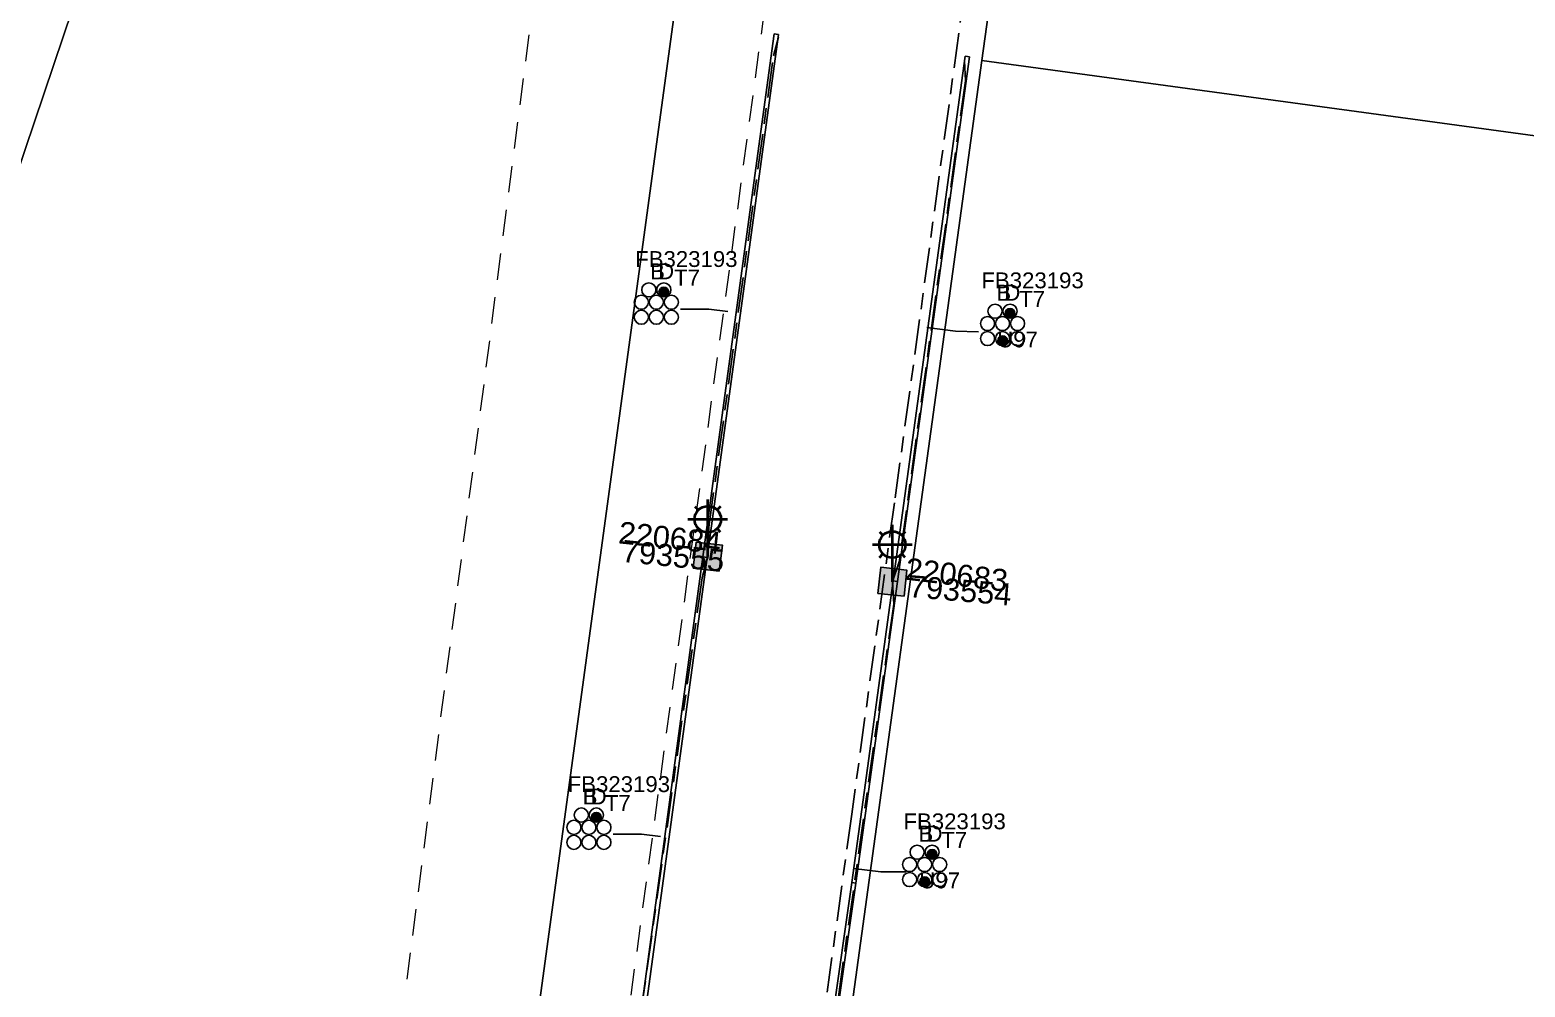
# Model space of a CAD drawing. Header units: metres. Extents: x -1 to 308408, y -2 to 6256973.
# Drawn here: x 307240.3 to 307409.8, y 6255366.5 to 6255475.1 of the extents above; entities that cross this region are included whole.
import ezdxf
from ezdxf.enums import TextEntityAlignment as Align

# ---------------------------------------------------------------- set-up
doc = ezdxf.new("R2010")
doc.units = ezdxf.units.M
doc.linetypes.add('Cable Exist UG', pattern=[8.2, 4, -1.2, 1.8, -1.2])
doc.linetypes.add('Dash', pattern=[5, 3, -2])
doc.layers.get('0').update_dxf_attribs({"color": 6})
for name, color, linetype in [('_User DUCT CONFIGS', 7, 'Continuous'), ('Duct_SP_EXT', 7, 'Continuous'), ('Equip_SP_SL_EXT', 7, 'Continuous'), ('Mains_HV_EXT', 7, 'Continuous'), ('Mains_SL_EXT', 7, 'Continuous'), ('SupportsUG_SP_LV_SL_EXT', 7, 'Continuous')]:
    doc.layers.add(name, color=color, linetype=linetype)
for name, color, linetype, lineweight in [('Cadastre Developer_SP_EXT', 9, 'Continuous', 5), ('Cadastre Land Parcels_SP_EXT', 9, 'Continuous', 5), ('Cadastre Roads_SP_EXT', 9, 'Continuous', 5)]:
    doc.layers.add(name, color=color, linetype=linetype, lineweight=lineweight)
doc.styles.add('COLUMN_LABEL', font='arial.ttf')
doc.styles.add('iecARIAL', font='arial.ttf', dxfattribs={"height": 2})
doc.styles.add('POLE_LABEL', font='arial.ttf')
doc.styles.get("Standard").update_dxf_attribs({"font": 'arial.ttf'})

# ---------------------------------------------------------------- blocks, each defined once
blk = doc.blocks.new('COLUMN_EXT')
blk.add_hatch(color=256).paths.add_polyline_path([(-1.49, 1.48), (-1.49, -1.49), (1.48, -1.49), (1.48, 1.48)])
blk.add_lwpolyline([(-1.49, -1.49), (1.48, -1.49), (1.48, 1.48), (-1.49, 1.48)], close=True)
for tag, height, style, flags, p in [('ASSET_NUM', 2.5, 'COLUMN_LABEL', 8, (2, 2)), ('STRUCTURE_PLANT_NUMBER', 0.2, 'POLE_LABEL', 9, (1.81, 0.03)), ('STREET_CODE', 0.2, 'COLUMN_LABEL', 9, (1.81, -0.2))]:
    blk.add_attdef(tag, text='', height=height, dxfattribs=dict(style=style, flags=flags)).set_placement(p, align=Align.MIDDLE_LEFT)
at = {"flags": 9}
for tag, p in [('COLUMN_TYPE', (1.81, -0.4)), ('OWNED_BY', (1.81, -0.6)), ('STATE', (1.81, -0.8)), ('USAGE', (1.81, -1)), ('STREETNAME', (1.81, -1.6)), ('LEGEND', (1.81, -1.2)), ('LOCATION', (1.81, -1.4)), ('SUBURB', (1.81, -1.8)), ('NOTES', (1.81, -2))]:
    blk.add_attdef(tag, text='', height=0.2, dxfattribs=at).set_placement(p, align=Align.MIDDLE_LEFT)
at = {"flags": 1}
blk.add_attdef('Z', (1.81, -2.35), '', height=0.2, dxfattribs=at)
blk = doc.blocks.new('DUCT_EXT')
blk.add_circle((0, 0.8), 0.8)
at = {"flags": 1}
blk.add_attdef('Z', (0, 0), '', height=0.2, dxfattribs=at)
at = {"flags": 9}
for tag, p in [('DUCT_CODE', (0, 0)), ('XSECT_TYPE', (0, -0.2)), ('STATE', (0, -0.6)), ('FB_REFERENCE', (0, -0.4)), ('NOTES', (0, -0.8))]:
    blk.add_attdef(tag, text='', height=0.2, dxfattribs=at).set_placement(p, align=Align.MIDDLE_LEFT)
blk = doc.blocks.new('SL_LANTERN_EXT')
at = {"lineweight": 40}
for p, q in [((-1.46, 5.68), (-1.06, 5.28)), ((0, 1.97), (0, 6.47)), ((1.46, 5.68), (1.06, 5.28)), ((-2.25, 4.22), (2.25, 4.22)), ((-1.46, 2.76), (-1.06, 3.16)), ((0, 0), (0, 2.72)), ((1.46, 2.76), (1.06, 3.16))]:
    blk.add_line(p, q, dxfattribs=at)
blk.add_circle((0, 4.22), 1.5, dxfattribs=at)
at = {"style": 'iecARIAL', "flags": 8}
blk.add_attdef('ASSET_NUM', (1.5, 1.5), '', height=2.5, dxfattribs=at)
for tag, p, height, flags in [('OPERATING_VOLTAGE', (0.98, -1.65), 0.2, 9), ('ORIENTATION', (0.98, -1.85), 0.2, 9), ('CONSTRUCTED_VOLTAGE', (0.98, -0.65), 0.2, 9), ('CONTROL_TYPE', (0.98, -0.85), 0.2, 9), ('LANTERN_PURPOSE', (0.98, -1.05), 0.2, 9), ('LANTERN_TYPE', (0.98, -1.25), 0.2, 9), ('NO_PHASES', (0.98, -1.45), 0.2, 9), ('LNUMBER', (2.18, -3.25), 2.5, 8), ('OWNED_BY', (0.98, -2.05), 0.2, 9), ('STATE', (0.98, -2.25), 0.2, 9), ('USAGE', (0.98, -2.45), 0.2, 9), ('CEXIST', (0.98, -2.65), 0.2, 9), ('CNEW', (0.98, -2.85), 0.2, 9), ('CNUMBER', (0.98, -3.05), 0.2, 9), ('CREMOVE', (0.98, -3.25), 0.2, 9), ('CREPLACE', (0.98, -3.45), 0.2, 9), ('LKINGHEIGHT', (0.98, -3.65), 0.2, 9), ('LBRACKET', (0.98, -3.85), 0.2, 9), ('LBRACKETVOCAB', (0.98, -4.05), 0.2, 9), ('LCATEGORY', (0.98, -4.25), 0.2, 9), ('LCHARGE1', (0.98, -4.45), 0.2, 9), ('LCHARGE1PERCENT', (0.98, -4.65), 0.2, 9), ('LCHARGE2', (0.98, -4.85), 0.2, 9), ('LCHARGE2PERCENT', (0.98, -5.05), 0.2, 9), ('LCHARGE3', (0.98, -5.25), 0.2, 9), ('LCHARGE3PERCENT', (0.98, -5.45), 0.2, 9), ('LEXIST', (0.98, -5.65), 0.2, 9), ('LLAMP', (0.98, -5.85), 0.2, 9), ('LLAMPVOCAB', (0.98, -6.05), 0.2, 9), ('LMAST', (0.98, -6.25), 0.2, 9), ('LMASTVOCAB', (0.98, -6.45), 0.2, 9), ('LNEW', (0.98, -6.65), 0.2, 9), ('LANTNUMBER', (0.98, -6.85), 0.2, 9), ('LOUTREACH', (0.98, -7.25), 0.2, 9), ('LOUTREACHVOCAB', (0.98, -7.45), 0.2, 9), ('LRATECODE', (0.98, -7.65), 0.2, 9), ('LREMOVE', (0.98, -7.85), 0.2, 9), ('LREPLACE', (0.98, -8.05), 0.2, 9), ('LTYPE', (0.98, -8.25), 0.2, 9), ('LTYPEVOCAB', (0.98, -8.45), 0.2, 9), ('LEGEND', (0.98, -8.65), 0.2, 9), ('STREETNAME', (0.98, -9.25), 0.2, 9), ('SUBURB', (0.98, -9.45), 0.2, 1), ('LOCATION', (0.98, -8.85), 0.2, 9), ('NOTES', (0.98, -9.05), 0.2, 9)]:
    blk.add_attdef(tag, p, '', height=height, dxfattribs=dict(flags=flags))
blk = doc.blocks.new('CABLE_LARGE_EXT')
h = blk.add_hatch(color=256)
edge = h.paths.add_edge_path()
edge.add_arc((0, 0.55), 0.55, 0, 360)
blk.add_circle((0, 0.55), 0.55)
at = {"flags": 1}
blk.add_attdef('Z', (0, 0), '', height=0.2, dxfattribs=at)
at = {"flags": 9}
for tag, p in [('COND_CODE', (0, 0)), ('STATE', (0, -0.4)), ('XSECT_SIZE', (0, -0.6)), ('FB_REFERENCE', (0, -0.2)), ('NOTES', (0, -0.8))]:
    blk.add_attdef(tag, text='', height=0.2, dxfattribs=at).set_placement(p, align=Align.MIDDLE_LEFT)

msp = doc.modelspace()

# ---------------------------------------------------------------- linework, layer by layer
at = {"layer": '_User DUCT CONFIGS'}
for points in [[(307314.03, 6255443.4), (307317.25, 6255443.4), (307319.4, 6255443.13)], [(307347.8, 6255440.82), (307345.18, 6255440.89), (307341.96, 6255441.31)], [(307306.39, 6255383.85), (307309.6, 6255383.85), (307311.75, 6255383.57)], [(307339.55, 6255379.57), (307336.74, 6255379.56), (307333.62, 6255379.96)]]:
    msp.add_lwpolyline(points, dxfattribs=at)
at = {"layer": 'Cadastre Developer_SP_EXT', "linetype": 'Dash'}
msp.add_lwpolyline([(307277.24, 6255322.9), (307288.9, 6255321.35), (307288.9, 6255321.35), (307292.49, 6255321.51), (307296.59, 6255322.89), (307300.07, 6255325.46), (307302.57, 6255329.56), (307304.4, 6255335.83), (307328.27, 6255512.03), (307349.61, 6255668.86), (307374.37, 6255850.85), (307384.86, 6255924.59), (307388.37, 6255943.06), (307392.2, 6255959.8), (307394.05, 6255968.46), (307395.23, 6255971.51), (307370.65, 6255974.5), (307366.58, 6255956.94), (307362.4, 6255936.54), (307354.14, 6255897.48), (307337.78, 6255776.59), (307300.06, 6255499.29), (307277.24, 6255322.9)], close=True, dxfattribs=at)
at = {"layer": 'Cadastre Land Parcels_SP_EXT', "linetype": 'Continuous'}
for points in [[(307292.16, 6255321.46), (307359.72, 6255817.44), (307185.65, 6255301.07)], [(307185.65, 6255301.07), (307359.72, 6255817.44)], [(307349.28, 6255479.53), (307348.19, 6255471.6), (307578.55, 6255440.19), (307580.92, 6255457.58), (307580.92, 6255457.58), (307569.42, 6255459.15), (307588.46, 6255598.32)], [(307578.55, 6255440.19), (307348.19, 6255471.6), (307348.19, 6255471.6), (307328.14, 6255325.54)]]:
    msp.add_lwpolyline(points, dxfattribs=at)
at = {"layer": 'Cadastre Roads_SP_EXT', "linetype": 'Continuous'}
for points in [[(307359.72, 6255817.44), (307292.16, 6255321.46)], [(307328.14, 6255325.54), (307348.19, 6255471.6), (307349.28, 6255479.53)]]:
    msp.add_lwpolyline(points, dxfattribs=at)
at = {"layer": 'Duct_SP_EXT'}
for p, q in [((307316.57, 6255415.3), (307324.65, 6255474.62)), ((307317.05, 6255415.23), (307325.12, 6255474.55)), ((307324.65, 6255474.62), (307324.89, 6255474.59)), ((307325.12, 6255474.55), (307324.89, 6255474.59)), ((307338.13, 6255412.57), (307346.3, 6255472.09)), ((307338.61, 6255412.51), (307346.78, 6255472.02)), ((307346.3, 6255472.09), (307346.54, 6255472.05)), ((307346.78, 6255472.02), (307346.54, 6255472.05)), ((307307.4, 6255348.01), (307316.57, 6255415.3)), ((307307.88, 6255347.95), (307317.05, 6255415.23)), ((307316.57, 6255415.3), (307316.81, 6255415.26)), ((307316.57, 6255415.3), (307316.81, 6255415.26)), ((307317.05, 6255415.23), (307316.81, 6255415.26)), ((307317.05, 6255415.23), (307316.81, 6255415.26)), ((307333.43, 6255378.35), (307338.13, 6255412.57)), ((307333.91, 6255378.28), (307338.61, 6255412.51)), ((307338.13, 6255412.57), (307338.37, 6255412.54)), ((307338.13, 6255412.57), (307338.37, 6255412.54)), ((307338.61, 6255412.51), (307338.37, 6255412.54)), ((307338.61, 6255412.51), (307338.37, 6255412.54)), ((307328.73, 6255345.38), (307333.43, 6255378.35)), ((307329.2, 6255345.32), (307333.91, 6255378.28)), ((307333.43, 6255378.35), (307333.67, 6255378.31)), ((307333.91, 6255378.28), (307333.67, 6255378.31))]:
    msp.add_line(p, q, dxfattribs=at)
at = {"layer": 'Mains_HV_EXT', "linetype": 'Cable Exist UG'}
msp.add_lwpolyline([(307362.12, 6255595.46), (307358.85, 6255571.53), (307355.6, 6255547.82), (307338.28, 6255421.43), (307333.43, 6255386.11), (307329.42, 6255356.9)], dxfattribs=at)
at = {"layer": 'Mains_SL_EXT', "linetype": 'Cable Exist UG'}
for points in [[(307317.12, 6255415.11), (307317.24, 6255418.64), (307317.24, 6255418.64), (307324.56, 6255472.1), (307325.14, 6255474.23)], [(307346.23, 6255471.54), (307346.32, 6255469.29), (307338.83, 6255414.73), (307338.04, 6255412.48)], [(307317.12, 6255415.32), (307316.48, 6255412.92), (307316.48, 6255412.92), (307307.77, 6255350.95), (307307.81, 6255347.88)], [(307338.06, 6255412.47), (307338.19, 6255409.94), (307338.19, 6255409.94), (307329.4, 6255347.41), (307328.74, 6255345.32)]]:
    msp.add_lwpolyline(points, dxfattribs=at)

# ---------------------------------------------------------------- block references
at = {"layer": '_User DUCT CONFIGS'}
for name, p in [('DUCT_EXT', (307310.44, 6255444.77)), ('DUCT_EXT', (307312.14, 6255444.77)), ('CABLE_LARGE_EXT', (307312.14, 6255444.77)), ('DUCT_EXT', (307309.59, 6255443.37)), ('DUCT_EXT', (307311.29, 6255443.37)), ('DUCT_EXT', (307312.99, 6255443.37)), ('DUCT_EXT', (307349.68, 6255442.35)), ('DUCT_EXT', (307351.38, 6255442.35)), ('CABLE_LARGE_EXT', (307351.38, 6255442.35)), ('DUCT_EXT', (307309.59, 6255441.67)), ('DUCT_EXT', (307311.29, 6255441.67)), ('DUCT_EXT', (307312.99, 6255441.67)), ('DUCT_EXT', (307348.83, 6255440.95)), ('DUCT_EXT', (307350.53, 6255440.95)), ('DUCT_EXT', (307352.23, 6255440.95)), ('DUCT_EXT', (307348.83, 6255439.25)), ('DUCT_EXT', (307350.53, 6255439.25)), ('CABLE_LARGE_EXT', (307350.53, 6255439.25)), ('DUCT_EXT', (307352.23, 6255439.25)), ('DUCT_EXT', (307302.79, 6255385.21)), ('DUCT_EXT', (307304.49, 6255385.21)), ('CABLE_LARGE_EXT', (307304.49, 6255385.21)), ('DUCT_EXT', (307301.94, 6255383.81)), ('DUCT_EXT', (307303.64, 6255383.81)), ('DUCT_EXT', (307305.34, 6255383.81)), ('DUCT_EXT', (307301.94, 6255382.11)), ('DUCT_EXT', (307303.64, 6255382.11)), ('DUCT_EXT', (307305.34, 6255382.11)), ('DUCT_EXT', (307340.85, 6255380.99)), ('DUCT_EXT', (307342.55, 6255380.99)), ('DUCT_EXT', (307340, 6255379.59)), ('DUCT_EXT', (307341.7, 6255379.59)), ('CABLE_LARGE_EXT', (307342.55, 6255380.99)), ('DUCT_EXT', (307343.4, 6255379.59)), ('DUCT_EXT', (307340, 6255377.89)), ('DUCT_EXT', (307341.7, 6255377.89)), ('CABLE_LARGE_EXT', (307341.7, 6255377.89)), ('DUCT_EXT', (307343.4, 6255377.89))]:
    msp.add_blockref(name, p, dxfattribs=at)
at = {"layer": 'Equip_SP_SL_EXT'}
ref = msp.add_blockref('SL_LANTERN_EXT', (307317.12, 6255415.33), dxfattribs=at)
ref.add_attrib('ASSET_NUM', '220684', dxfattribs={"layer": '0', "height": 2.5, "rotation": 353.8552, "style": 'iecARIAL'}).set_placement((307318.62, 6255416.83), align=Align.MIDDLE_RIGHT)
ref = msp.add_blockref('SL_LANTERN_EXT', (307338.04, 6255412.46), dxfattribs=at)
ref.add_attrib('ASSET_NUM', '220683', dxfattribs={"layer": '0', "height": 2.5, "rotation": 353.1363, "style": 'iecARIAL'}).set_placement((307339.54, 6255413.96), align=Align.MIDDLE_LEFT)
at = {"layer": 'SupportsUG_SP_LV_SL_EXT'}
ref = msp.add_blockref('COLUMN_EXT', (307317.12, 6255415.33), dxfattribs=dict(at, rotation=83.322597815657))
ref.add_attrib('ASSET_NUM', '793555', dxfattribs={"layer": '0', "height": 2.5, "rotation": 354.3824, "style": 'COLUMN_LABEL'}).set_placement((307319.12, 6255416.08), align=Align.TOP_RIGHT)
ref = msp.add_blockref('COLUMN_EXT', (307338.04, 6255412.48), dxfattribs=dict(at, rotation=84.05773951823656))
ref.add_attrib('ASSET_NUM', '793554', dxfattribs={"layer": '0', "height": 2.5, "rotation": 355.1287, "style": 'COLUMN_LABEL'}).set_placement((307340.04, 6255413.23), align=Align.TOP_LEFT)

# ---------------------------------------------------------------- texts
at = {"layer": '_User DUCT CONFIGS'}
for s, p in [('FB323193', (307308.89, 6255448.17)), ('B', (307310.59, 6255446.77)), ('D', (307311.49, 6255446.77)), ('T7', (307313.3, 6255446.06)), ('FB323193', (307348.13, 6255445.75)), ('B', (307349.83, 6255444.35)), ('D', (307350.73, 6255444.35)), ('T7', (307352.41, 6255443.64)), ('U97', (307349.93, 6255439.05)), ('FB323193', (307301.24, 6255388.61)), ('B', (307302.94, 6255387.21)), ('D', (307303.84, 6255387.21)), ('T7', (307305.45, 6255386.47)), ('FB323193', (307339.3, 6255384.39)), ('B', (307341, 6255382.99)), ('D', (307341.9, 6255382.99)), ('T7', (307343.58, 6255382.28)), ('U97', (307341.1, 6255377.69))]:
    msp.add_text(s, height=1.8, dxfattribs=at).set_placement(p)

doc.saveas('drawing.dxf')
